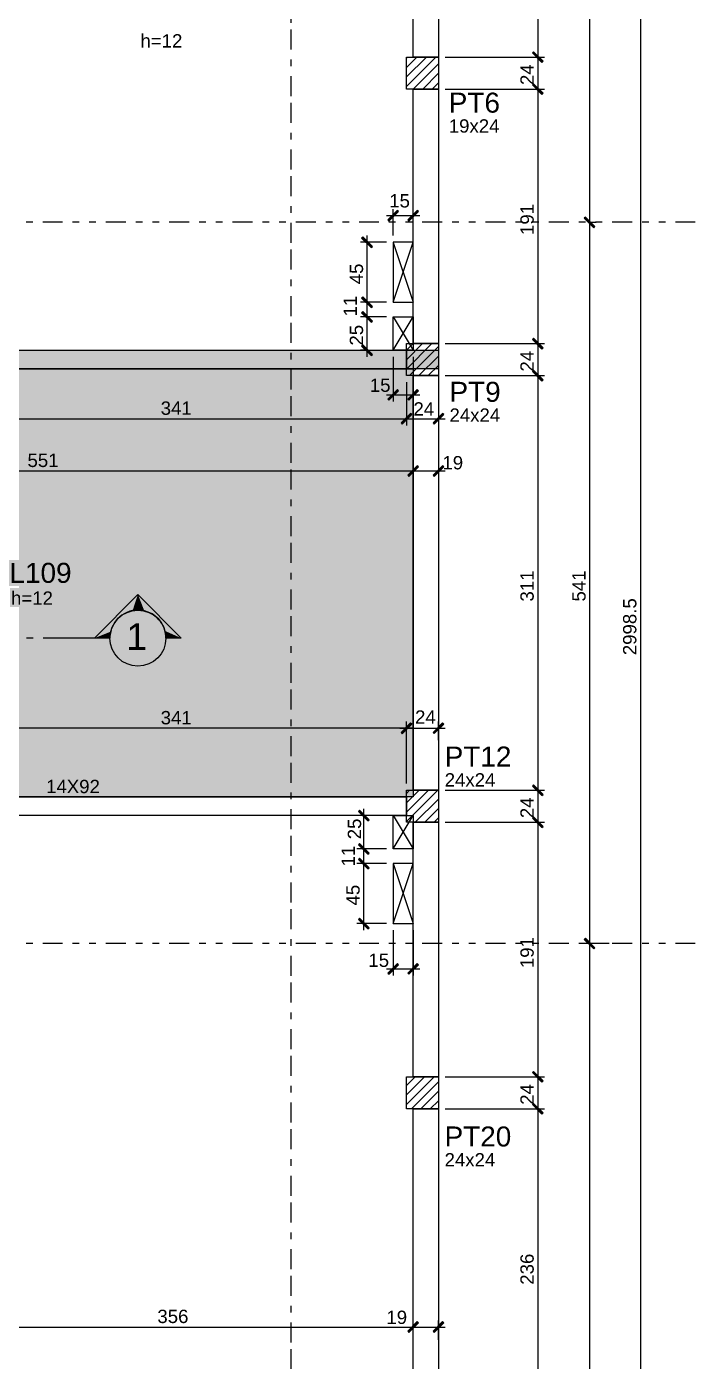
# Model space of a CAD drawing. Extents: x 0 to 119, y 0 to 84.
# Drawn here: x 47.62 to 57.66, y 32.92 to 52.94 of the extents above; entities that cross this region are included whole.
import ezdxf

# ---------------------------------------------------------------- set-up
doc = ezdxf.new("R2010")
doc.units = 0
for name, pattern in [('ESTILO_TQS_0003', [0.92, 0.3, -0.15, 0.02, -0.15, 0.3]), ('ESTILO_TQS_0004', [1.09, 0.3, -0.15, 0.02, -0.15, 0.02, -0.15, 0.3]), ('ESTILO_TQS_0005', [0.4, 0.3, -0.1])]:
    doc.linetypes.add(name, pattern=pattern)
for name, color, linetype in [('1', 1, 'CONTINUOUS'), ('2', 2, 'CONTINUOUS'), ('3', 3, 'CONTINUOUS'), ('4', 4, 'CONTINUOUS'), ('45', 107, 'CONTINUOUS'), ('5', 5, 'CONTINUOUS'), ('53', 21, 'CONTINUOUS'), ('8', 8, 'CONTINUOUS')]:
    doc.layers.add(name, color=color, linetype=linetype)
doc.styles.add('TQS_ARIAL', font='arial.ttf')

msp = doc.modelspace()

# ---------------------------------------------------------------- linework, layer by layer
at = {"layer": '1', "linetype": 'CONTINUOUS'}
for p, q in [((56.067872, 74.1764), (56.067872, 49.9064)), ((56.830962, 74.1764), (56.830962, 14.006398)), ((55.289246, 57.306398), (55.289246, 52.386402)), ((53.8982, 52.486402), (55.389246, 52.486402)), ((53.9982, 52.486402), (55.389246, 52.486402)), ((55.289246, 52.586402), (55.289246, 51.906402)), ((55.289246, 52.106402), (55.289246, 48.086402)), ((53.8982, 52.006402), (55.389246, 52.006402)), ((53.8982, 52.006402), (55.389246, 52.006402)), ((53.517992, 50.105846), (53.018268, 50.105846)), ((53.118268, 49.806676), (53.118268, 50.205846)), ((53.417992, 50.045922), (53.417992, 50.205846)), ((56.067872, 50.1064), (56.067872, 39.0864)), ((56.083522, 50.0064), (56.167872, 50.0064)), ((56.083522, 50.0064), (56.167872, 50.0064)), ((53.018268, 49.706676), (52.62689, 49.706676)), ((52.72689, 48.706676), (52.72689, 49.806676)), ((53.118416, 48.806268), (53.418141, 49.706108)), ((53.118416, 49.705282), (53.418141, 48.806108)), ((52.72689, 48.486774), (52.72689, 48.906676)), ((53.018268, 48.806676), (52.62689, 48.806676)), ((53.018268, 48.806676), (52.62689, 48.806676)), ((52.72689, 47.986774), (52.72689, 48.686394)), ((52.91799, 48.586774), (52.62689, 48.586774)), ((53.0182, 48.586394), (52.62689, 48.586394)), ((53.1182, 48.586394), (53.418144, 48.086394)), ((53.1182, 48.086398), (53.418297, 48.586394)), ((55.289246, 48.286402), (55.289246, 47.606402)), ((52.710357, 48.086774), (52.62689, 48.086774)), ((53.8982, 48.186402), (55.389246, 48.186402)), ((54.743723, 48.186402), (55.389246, 48.186402)), ((53.1182, 47.986398), (53.1182, 47.315821)), ((53.4182, 47.9863), (53.4182, 47.315821)), ((53.8982, 47.706402), (55.389246, 47.706402)), ((54.207505, 47.706402), (55.389246, 47.706402)), ((55.289246, 47.806402), (55.289246, 41.386402)), ((53.3182, 47.606398), (53.3182, 46.958083)), ((53.3182, 47.606398), (53.3182, 46.958083)), ((53.0182, 47.415821), (53.5182, 47.415821)), ((46.3982, 47.058083), (53.4182, 47.058083)), ((53.2182, 47.058083), (53.8982, 47.058083)), ((53.7982, 47.114591), (53.7982, 46.958083)), ((53.4182, 46.775527), (53.4182, 46.174759)), ((53.4182, 46.775527), (53.4182, 46.174759)), ((53.7982, 46.685742), (53.7982, 46.174759)), ((53.5182, 46.274759), (42.2982, 46.274759)), ((53.8982, 46.274759), (53.3182, 46.274759)), ((53.3182, 41.586402), (53.3182, 42.514322)), ((53.3182, 42.105456), (53.3182, 42.514322)), ((53.7982, 42.235267), (53.7982, 42.514322)), ((53.4182, 42.414322), (46.3982, 42.414322)), ((53.2182, 42.414322), (53.8982, 42.414322)), ((53.8982, 41.486402), (55.389246, 41.486402)), ((53.9982, 41.486402), (55.389246, 41.486402)), ((55.289246, 41.586402), (55.289246, 40.906402)), ((53.018038, 41.106402), (52.575529, 41.106402)), ((52.675529, 41.206402), (52.675529, 40.506407)), ((53.118038, 41.106402), (53.417981, 40.606402)), ((53.118038, 40.606407), (53.418135, 41.106402)), ((55.289246, 41.106402), (55.289246, 37.086402)), ((53.8982, 41.006402), (55.389246, 41.006402)), ((53.9982, 41.006402), (55.389246, 41.006402)), ((52.675529, 40.706407), (52.675529, 40.286496)), ((53.018038, 40.606407), (52.575529, 40.606407)), ((53.018038, 40.606407), (52.575529, 40.606407)), ((52.675529, 40.486496), (52.675529, 39.386496)), ((53.018475, 40.386496), (52.575529, 40.386496)), ((53.018475, 40.386496), (52.575529, 40.386496)), ((53.118475, 39.486657), (53.4182, 40.386496)), ((53.118475, 40.385671), (53.4182, 39.486496)), ((53.018475, 39.486496), (52.575529, 39.486496)), ((53.118475, 39.386496), (53.118475, 38.704385)), ((53.4182, 39.386496), (53.4182, 38.704385)), ((56.067872, 39.2864), (56.067872, 14.006398)), ((56.362743, 39.1864), (55.967872, 39.1864)), ((56.362743, 39.1864), (55.967872, 39.1864)), ((53.018475, 38.804385), (53.5182, 38.804385)), ((55.289246, 37.286402), (55.289246, 36.606402)), ((53.8982, 37.186402), (55.389246, 37.186402)), ((54.3915, 37.186402), (55.389246, 37.186402)), ((53.8982, 36.706402), (55.389246, 36.706402)), ((54.743723, 36.706402), (55.389246, 36.706402)), ((55.289246, 36.806402), (55.289246, 31.886402)), ((53.4182, 33.338212), (53.4182, 33.531447)), ((53.4182, 33.089212), (53.4182, 33.531447)), ((53.7982, 33.239841), (53.7982, 33.531447)), ((46.1982, 33.431447), (53.5182, 33.431447)), ((53.3182, 33.431447), (53.8982, 33.431447))]:
    msp.add_line(p, q, dxfattribs=at)
at = {"layer": '1', "linetype": 'ESTILO_TQS_0005'}
for points in [[(42.3982, 49.496402), (42.3982, 48.686398), (42.5982, 48.686398), (42.5982, 48.086398), (46.1182, 48.086398), (46.1182, 48.186402), (46.4982, 48.186402), (46.4982, 48.086398), (53.3182, 48.086398), (53.3182, 48.186402), (53.4182, 48.186402), (53.4182, 52.006395), (53.3182, 52.006395), (53.3182, 52.486402), (53.4182, 52.486402), (53.4182, 57.206398), (46.4982, 57.206398), (46.4982, 56.906402), (46.2982, 56.906402), (46.2982, 50.306402), (42.3982, 50.306402), (42.3982, 49.496402)], [(53.3182, 41.006402), (53.3182, 41.106402), (46.4982, 41.106402), (46.4982, 41.006402), (42.4982, 41.006402), (42.4982, 40.806398), (42.0182, 40.806398), (42.0182, 41.906398), (30.5182, 41.906398), (30.5182, 47.286398), (42.1182, 47.286398), (42.1182, 50.306402), (17.6982, 50.306402)], [(42.3982, 47.686398), (42.3982, 41.886398), (42.4982, 41.886398), (42.4982, 41.486402), (46.4982, 41.486402), (46.4982, 41.386128), (53.3182, 41.386402), (53.3182, 41.486402), (53.4182, 41.486402), (53.4182, 47.706398), (53.3182, 47.706398), (53.3182, 47.806398), (46.4982, 47.806398), (46.4982, 47.706398), (46.1182, 47.706398), (46.1182, 47.806398), (42.5982, 47.806398), (42.5982, 47.706398), (42.3982, 47.706398), (42.3982, 47.686398)], [(17.6982, 38.886398), (38.4182, 38.886398), (38.4182, 38.986398), (39.5982, 38.986398), (39.5982, 38.886398), (41.1182, 38.886398), (41.1182, 38.986398), (41.8982, 38.986398), (41.8982, 38.886398), (45.9182, 38.886398), (45.9182, 38.986398), (46.2982, 38.986398), (46.2982, 31.986402), (53.4182, 31.986402), (53.4182, 36.706402), (53.3182, 36.706402), (53.3182, 37.186402), (53.4182, 37.186402), (53.4182, 41.006402), (53.3182, 41.006402)]]:
    msp.add_lwpolyline(points, dxfattribs=at)
at = {"layer": '1', "linetype": 'CONTINUOUS'}
for points in [[(55.209685, 52.548284), (55.352591, 52.405379), (55.370269, 52.423057), (55.227363, 52.565962), (55.209685, 52.548284)], [(55.209685, 52.548284), (55.352591, 52.405379), (55.370269, 52.423057), (55.227363, 52.565962), (55.209685, 52.548284)], [(55.209685, 52.068284), (55.352591, 51.925379), (55.370269, 51.943057), (55.227363, 52.085962), (55.209685, 52.068284)], [(55.209685, 52.068284), (55.352591, 51.925379), (55.370269, 51.943057), (55.227363, 52.085962), (55.209685, 52.068284)], [(53.180151, 50.185407), (53.037245, 50.042501), (53.054923, 50.024824), (53.197828, 50.167729), (53.180151, 50.185407)], [(53.479875, 50.185407), (53.33697, 50.042501), (53.354647, 50.024824), (53.497553, 50.167729), (53.479875, 50.185407)], [(55.988311, 50.068283), (56.131217, 49.925377), (56.148894, 49.943055), (56.005989, 50.085961), (55.988311, 50.068283)], [(55.988311, 50.068283), (56.131217, 49.925377), (56.148894, 49.943055), (56.005989, 50.085961), (55.988311, 50.068283)], [(52.80645, 49.644793), (52.663545, 49.787698), (52.645867, 49.77002), (52.788773, 49.627115), (52.80645, 49.644793)], [(52.80645, 48.744793), (52.663545, 48.887698), (52.645867, 48.87002), (52.788773, 48.727115), (52.80645, 48.744793)], [(52.80645, 48.744793), (52.663545, 48.887698), (52.645867, 48.87002), (52.788773, 48.727115), (52.80645, 48.744793)], [(52.80645, 48.524891), (52.663545, 48.667796), (52.645867, 48.650119), (52.788773, 48.507213), (52.80645, 48.524891)], [(52.80645, 48.524511), (52.663545, 48.667416), (52.645867, 48.649739), (52.788773, 48.506833), (52.80645, 48.524511)], [(55.209685, 48.248284), (55.352591, 48.105379), (55.370269, 48.123057), (55.227363, 48.265962), (55.209685, 48.248284)], [(55.209685, 48.248284), (55.352591, 48.105379), (55.370269, 48.123057), (55.227363, 48.265962), (55.209685, 48.248284)], [(52.80645, 48.024891), (52.663545, 48.167796), (52.645867, 48.150119), (52.788773, 48.007213), (52.80645, 48.024891)], [(55.209685, 47.768284), (55.352591, 47.625379), (55.370269, 47.643057), (55.227363, 47.785962), (55.209685, 47.768284)], [(55.209685, 47.768284), (55.352591, 47.625379), (55.370269, 47.643057), (55.227363, 47.785962), (55.209685, 47.768284)], [(53.056317, 47.336261), (53.199223, 47.479166), (53.181545, 47.496844), (53.038639, 47.353938), (53.056317, 47.336261)], [(53.356317, 47.336261), (53.499223, 47.479166), (53.481545, 47.496844), (53.338639, 47.353938), (53.356317, 47.336261)], [(53.256317, 46.978522), (53.399223, 47.121428), (53.381545, 47.139106), (53.238639, 46.9962), (53.256317, 46.978522)], [(53.256317, 46.978522), (53.399223, 47.121428), (53.381545, 47.139106), (53.238639, 46.9962), (53.256317, 46.978522)], [(53.736317, 46.978522), (53.879223, 47.121428), (53.861545, 47.139106), (53.718639, 46.9962), (53.736317, 46.978522)], [(53.480083, 46.354319), (53.337177, 46.211414), (53.354855, 46.193736), (53.497761, 46.336642), (53.480083, 46.354319)], [(53.480083, 46.354319), (53.337177, 46.211414), (53.354855, 46.193736), (53.497761, 46.336642), (53.480083, 46.354319)], [(53.860083, 46.354319), (53.717177, 46.211414), (53.734855, 46.193736), (53.877761, 46.336642), (53.860083, 46.354319)], [(48.635301, 43.767697), (49.28593, 44.423752), (49.936559, 43.767697), (49.705903, 43.767697), (49.704643, 43.800205), (49.700177, 43.836809), (49.691674, 43.87609), (49.679124, 43.915265), (49.663994, 43.950577), (49.644967, 43.985573), (49.625285, 44.015114), (49.601765, 44.04451), (49.577403, 44.070056), (49.540723, 44.10155), (49.498422, 44.129947), (49.467093, 44.146587), (49.426997, 44.16327), (49.382552, 44.176405), (49.332278, 44.185105), (49.29003, 44.18765), (49.254833, 44.186518), (49.206122, 44.180018), (49.164885, 44.169848), (49.119897, 44.153457), (49.081197, 44.134388), (49.045686, 44.112168), (49.013562, 44.087374), (48.980764, 44.056231), (48.948144, 44.017253), (48.923375, 43.979668), (48.902076, 43.93809), (48.886882, 43.898611), (48.877271, 43.864524), (48.870446, 43.828938), (48.866716, 43.79294), (48.865957, 43.767697), (48.635301, 43.767697)], [(53.380083, 42.493883), (53.237177, 42.350977), (53.254855, 42.3333), (53.397761, 42.476205), (53.380083, 42.493883)], [(53.256317, 42.334762), (53.399223, 42.477667), (53.381545, 42.495345), (53.238639, 42.35244), (53.256317, 42.334762)], [(53.736317, 42.334762), (53.879223, 42.477667), (53.861545, 42.495345), (53.718639, 42.35244), (53.736317, 42.334762)], [(55.209685, 41.548284), (55.352591, 41.405379), (55.370269, 41.423057), (55.227363, 41.565962), (55.209685, 41.548284)], [(55.209685, 41.548284), (55.352591, 41.405379), (55.370269, 41.423057), (55.227363, 41.565962), (55.209685, 41.548284)], [(52.595969, 41.168285), (52.738874, 41.02538), (52.756552, 41.043057), (52.613647, 41.185963), (52.595969, 41.168285)], [(55.209685, 41.068284), (55.352591, 40.925379), (55.370269, 40.943057), (55.227363, 41.085962), (55.209685, 41.068284)], [(55.209685, 41.068284), (55.352591, 40.925379), (55.370269, 40.943057), (55.227363, 41.085962), (55.209685, 41.068284)], [(52.595969, 40.66829), (52.738874, 40.525385), (52.756552, 40.543062), (52.613647, 40.685968), (52.595969, 40.66829)], [(52.595969, 40.66829), (52.738874, 40.525385), (52.756552, 40.543062), (52.613647, 40.685968), (52.595969, 40.66829)], [(52.595969, 40.448379), (52.738874, 40.305474), (52.756552, 40.323151), (52.613647, 40.466057), (52.595969, 40.448379)], [(52.595969, 40.448379), (52.738874, 40.305474), (52.756552, 40.323151), (52.613647, 40.466057), (52.595969, 40.448379)], [(52.595969, 39.548379), (52.738874, 39.405474), (52.756552, 39.423151), (52.613647, 39.566057), (52.595969, 39.548379)], [(55.988311, 39.248283), (56.131217, 39.105377), (56.148894, 39.123055), (56.005989, 39.265961), (55.988311, 39.248283)], [(55.988311, 39.248283), (56.131217, 39.105377), (56.148894, 39.123055), (56.005989, 39.265961), (55.988311, 39.248283)], [(53.056592, 38.724824), (53.199498, 38.86773), (53.18182, 38.885408), (53.038915, 38.742502), (53.056592, 38.724824)], [(53.356317, 38.724824), (53.499223, 38.86773), (53.481545, 38.885408), (53.338639, 38.742502), (53.356317, 38.724824)], [(55.209685, 37.248284), (55.352591, 37.105379), (55.370269, 37.123057), (55.227363, 37.265962), (55.209685, 37.248284)], [(55.209685, 37.248284), (55.352591, 37.105379), (55.370269, 37.123057), (55.227363, 37.265962), (55.209685, 37.248284)], [(55.209685, 36.768284), (55.352591, 36.625379), (55.370269, 36.643057), (55.227363, 36.785962), (55.209685, 36.768284)], [(55.209685, 36.768284), (55.352591, 36.625379), (55.370269, 36.643057), (55.227363, 36.785962), (55.209685, 36.768284)], [(53.356317, 33.351887), (53.499223, 33.494792), (53.481545, 33.51247), (53.338639, 33.369565), (53.356317, 33.351887)], [(53.356317, 33.351887), (53.499223, 33.494792), (53.481545, 33.51247), (53.338639, 33.369565), (53.356317, 33.351887)], [(53.736317, 33.351887), (53.879223, 33.494792), (53.861545, 33.51247), (53.718639, 33.369565), (53.736317, 33.351887)]]:
    msp.add_lwpolyline(points, dxfattribs=at)
for points in [[(55.209685, 52.548284), (55.370269, 52.423057), (55.227363, 52.565962)], [(55.209685, 52.548284), (55.227363, 52.565962), (55.209685, 52.548284)], [(55.209685, 52.548284), (55.370269, 52.423057), (55.227363, 52.565962)], [(55.209685, 52.548284), (55.227363, 52.565962), (55.209685, 52.548284)], [(55.209685, 52.548284), (55.352591, 52.405379), (55.370269, 52.423057)], [(55.209685, 52.548284), (55.352591, 52.405379), (55.370269, 52.423057)], [(55.209685, 52.068284), (55.370269, 51.943057), (55.227363, 52.085962)], [(55.209685, 52.068284), (55.227363, 52.085962), (55.209685, 52.068284)], [(55.209685, 52.068284), (55.370269, 51.943057), (55.227363, 52.085962)], [(55.209685, 52.068284), (55.227363, 52.085962), (55.209685, 52.068284)], [(55.209685, 52.068284), (55.352591, 51.925379), (55.370269, 51.943057)], [(55.209685, 52.068284), (55.352591, 51.925379), (55.370269, 51.943057)], [(53.180151, 50.185407), (53.037245, 50.042501), (53.054923, 50.024824)], [(53.180151, 50.185407), (53.054923, 50.024824), (53.197828, 50.167729)], [(53.180151, 50.185407), (53.197828, 50.167729), (53.180151, 50.185407)], [(53.479875, 50.185407), (53.33697, 50.042501), (53.354647, 50.024824)], [(53.479875, 50.185407), (53.354647, 50.024824), (53.497553, 50.167729)], [(53.479875, 50.185407), (53.497553, 50.167729), (53.479875, 50.185407)], [(55.988311, 50.068283), (56.148894, 49.943055), (56.005989, 50.085961)], [(55.988311, 50.068283), (56.005989, 50.085961), (55.988311, 50.068283)], [(55.988311, 50.068283), (56.148894, 49.943055), (56.005989, 50.085961)], [(55.988311, 50.068283), (56.005989, 50.085961), (55.988311, 50.068283)], [(55.988311, 50.068283), (56.131217, 49.925377), (56.148894, 49.943055)], [(55.988311, 50.068283), (56.131217, 49.925377), (56.148894, 49.943055)], [(52.80645, 49.644793), (52.663545, 49.787698), (52.645867, 49.77002)], [(52.80645, 49.644793), (52.645867, 49.77002), (52.788773, 49.627115)], [(52.80645, 49.644793), (52.788773, 49.627115), (52.80645, 49.644793)], [(52.80645, 48.744793), (52.663545, 48.887698), (52.645867, 48.87002)], [(52.80645, 48.744793), (52.663545, 48.887698), (52.645867, 48.87002)], [(52.80645, 48.744793), (52.645867, 48.87002), (52.788773, 48.727115)], [(52.80645, 48.744793), (52.645867, 48.87002), (52.788773, 48.727115)], [(52.80645, 48.524891), (52.663545, 48.667796), (52.645867, 48.650119)], [(52.80645, 48.524511), (52.663545, 48.667416), (52.645867, 48.649739)], [(52.80645, 48.744793), (52.788773, 48.727115), (52.80645, 48.744793)], [(52.80645, 48.744793), (52.788773, 48.727115), (52.80645, 48.744793)], [(52.80645, 48.524891), (52.645867, 48.650119), (52.788773, 48.507213)], [(52.80645, 48.524511), (52.645867, 48.649739), (52.788773, 48.506833)], [(52.80645, 48.524891), (52.788773, 48.507213), (52.80645, 48.524891)], [(52.80645, 48.524511), (52.788773, 48.506833), (52.80645, 48.524511)], [(55.209685, 48.248284), (55.370269, 48.123057), (55.227363, 48.265962)], [(55.209685, 48.248284), (55.227363, 48.265962), (55.209685, 48.248284)], [(55.209685, 48.248284), (55.370269, 48.123057), (55.227363, 48.265962)], [(55.209685, 48.248284), (55.227363, 48.265962), (55.209685, 48.248284)], [(52.80645, 48.024891), (52.663545, 48.167796), (52.645867, 48.150119)], [(52.80645, 48.024891), (52.645867, 48.150119), (52.788773, 48.007213)], [(55.209685, 48.248284), (55.352591, 48.105379), (55.370269, 48.123057)], [(55.209685, 48.248284), (55.352591, 48.105379), (55.370269, 48.123057)], [(52.80645, 48.024891), (52.788773, 48.007213), (52.80645, 48.024891)], [(55.209685, 47.768284), (55.370269, 47.643057), (55.227363, 47.785962)], [(55.209685, 47.768284), (55.227363, 47.785962), (55.209685, 47.768284)], [(55.209685, 47.768284), (55.370269, 47.643057), (55.227363, 47.785962)], [(55.209685, 47.768284), (55.227363, 47.785962), (55.209685, 47.768284)], [(55.209685, 47.768284), (55.352591, 47.625379), (55.370269, 47.643057)], [(55.209685, 47.768284), (55.352591, 47.625379), (55.370269, 47.643057)], [(53.056317, 47.336261), (53.181545, 47.496844), (53.038639, 47.353938)], [(53.056317, 47.336261), (53.199223, 47.479166), (53.181545, 47.496844)], [(53.356317, 47.336261), (53.481545, 47.496844), (53.338639, 47.353938)], [(53.356317, 47.336261), (53.499223, 47.479166), (53.481545, 47.496844)], [(53.056317, 47.336261), (53.038639, 47.353938), (53.056317, 47.336261)], [(53.356317, 47.336261), (53.338639, 47.353938), (53.356317, 47.336261)], [(53.256317, 46.978522), (53.381545, 47.139106), (53.238639, 46.9962)], [(53.256317, 46.978522), (53.381545, 47.139106), (53.238639, 46.9962)], [(53.256317, 46.978522), (53.399223, 47.121428), (53.381545, 47.139106)], [(53.256317, 46.978522), (53.399223, 47.121428), (53.381545, 47.139106)], [(53.736317, 46.978522), (53.861545, 47.139106), (53.718639, 46.9962)], [(53.736317, 46.978522), (53.879223, 47.121428), (53.861545, 47.139106)], [(53.256317, 46.978522), (53.238639, 46.9962), (53.256317, 46.978522)], [(53.256317, 46.978522), (53.238639, 46.9962), (53.256317, 46.978522)], [(53.736317, 46.978522), (53.718639, 46.9962), (53.736317, 46.978522)], [(53.480083, 46.354319), (53.337177, 46.211414), (53.354855, 46.193736)], [(53.480083, 46.354319), (53.337177, 46.211414), (53.354855, 46.193736)], [(53.480083, 46.354319), (53.354855, 46.193736), (53.497761, 46.336642)], [(53.480083, 46.354319), (53.354855, 46.193736), (53.497761, 46.336642)], [(53.480083, 46.354319), (53.497761, 46.336642), (53.480083, 46.354319)], [(53.480083, 46.354319), (53.497761, 46.336642), (53.480083, 46.354319)], [(53.860083, 46.354319), (53.717177, 46.211414), (53.734855, 46.193736)], [(53.860083, 46.354319), (53.734855, 46.193736), (53.877761, 46.336642)], [(53.860083, 46.354319), (53.877761, 46.336642), (53.860083, 46.354319)], [(49.28593, 44.423752), (48.948144, 44.017253), (48.635301, 43.767697)], [(49.28593, 44.423752), (48.980764, 44.056231), (48.948144, 44.017253)], [(49.28593, 44.423752), (49.013562, 44.087374), (48.980764, 44.056231)], [(49.28593, 44.423752), (49.045686, 44.112168), (49.013562, 44.087374)], [(49.28593, 44.423752), (49.081197, 44.134388), (49.045686, 44.112168)], [(49.28593, 44.423752), (49.119897, 44.153457), (49.081197, 44.134388)], [(49.28593, 44.423752), (49.164885, 44.169848), (49.119897, 44.153457)], [(49.28593, 44.423752), (49.206122, 44.180018), (49.164885, 44.169848)], [(49.28593, 44.423752), (49.254833, 44.186518), (49.206122, 44.180018)], [(49.28593, 44.423752), (49.29003, 44.18765), (49.254833, 44.186518)], [(49.936559, 43.767697), (49.540723, 44.10155), (49.28593, 44.423752)], [(49.28593, 44.423752), (49.540723, 44.10155), (49.498422, 44.129947)], [(49.28593, 44.423752), (49.498422, 44.129947), (49.467093, 44.146587)], [(49.28593, 44.423752), (49.467093, 44.146587), (49.426997, 44.16327)], [(49.28593, 44.423752), (49.426997, 44.16327), (49.382552, 44.176405)], [(49.28593, 44.423752), (49.382552, 44.176405), (49.332278, 44.185105)], [(49.28593, 44.423752), (49.332278, 44.185105), (49.29003, 44.18765)], [(49.936559, 43.767697), (49.577403, 44.070056), (49.540723, 44.10155)], [(49.936559, 43.767697), (49.601765, 44.04451), (49.577403, 44.070056)], [(48.635301, 43.767697), (48.948144, 44.017253), (48.923375, 43.979668)], [(48.635301, 43.767697), (48.923375, 43.979668), (48.902076, 43.93809)], [(48.635301, 43.767697), (48.902076, 43.93809), (48.886882, 43.898611)], [(48.635301, 43.767697), (48.886882, 43.898611), (48.877271, 43.864524)], [(48.635301, 43.767697), (48.877271, 43.864524), (48.870446, 43.828938)], [(49.936559, 43.767697), (49.625285, 44.015114), (49.601765, 44.04451)], [(49.936559, 43.767697), (49.644967, 43.985573), (49.625285, 44.015114)], [(49.936559, 43.767697), (49.663994, 43.950577), (49.644967, 43.985573)], [(49.936559, 43.767697), (49.679124, 43.915265), (49.663994, 43.950577)], [(49.936559, 43.767697), (49.691674, 43.87609), (49.679124, 43.915265)], [(49.936559, 43.767697), (49.700177, 43.836809), (49.691674, 43.87609)], [(48.635301, 43.767697), (48.870446, 43.828938), (48.866716, 43.79294)], [(48.635301, 43.767697), (48.866716, 43.79294), (48.865957, 43.767697)], [(49.936559, 43.767697), (49.704643, 43.800205), (49.700177, 43.836809)], [(49.936559, 43.767697), (49.705903, 43.767697), (49.704643, 43.800205)], [(53.380083, 42.493883), (53.237177, 42.350977), (53.254855, 42.3333)], [(53.256317, 42.334762), (53.381545, 42.495345), (53.238639, 42.35244)], [(53.380083, 42.493883), (53.254855, 42.3333), (53.397761, 42.476205)], [(53.256317, 42.334762), (53.399223, 42.477667), (53.381545, 42.495345)], [(53.380083, 42.493883), (53.397761, 42.476205), (53.380083, 42.493883)], [(53.736317, 42.334762), (53.861545, 42.495345), (53.718639, 42.35244)], [(53.736317, 42.334762), (53.879223, 42.477667), (53.861545, 42.495345)], [(53.256317, 42.334762), (53.238639, 42.35244), (53.256317, 42.334762)], [(53.736317, 42.334762), (53.718639, 42.35244), (53.736317, 42.334762)], [(55.209685, 41.548284), (55.370269, 41.423057), (55.227363, 41.565962)], [(55.209685, 41.548284), (55.227363, 41.565962), (55.209685, 41.548284)], [(55.209685, 41.548284), (55.370269, 41.423057), (55.227363, 41.565962)], [(55.209685, 41.548284), (55.227363, 41.565962), (55.209685, 41.548284)], [(55.209685, 41.548284), (55.352591, 41.405379), (55.370269, 41.423057)], [(55.209685, 41.548284), (55.352591, 41.405379), (55.370269, 41.423057)], [(52.595969, 41.168285), (52.756552, 41.043057), (52.613647, 41.185963)], [(52.595969, 41.168285), (52.613647, 41.185963), (52.595969, 41.168285)], [(52.595969, 41.168285), (52.738874, 41.02538), (52.756552, 41.043057)], [(55.209685, 41.068284), (55.370269, 40.943057), (55.227363, 41.085962)], [(55.209685, 41.068284), (55.227363, 41.085962), (55.209685, 41.068284)], [(55.209685, 41.068284), (55.370269, 40.943057), (55.227363, 41.085962)], [(55.209685, 41.068284), (55.227363, 41.085962), (55.209685, 41.068284)], [(55.209685, 41.068284), (55.352591, 40.925379), (55.370269, 40.943057)], [(55.209685, 41.068284), (55.352591, 40.925379), (55.370269, 40.943057)], [(52.595969, 40.66829), (52.756552, 40.543062), (52.613647, 40.685968)], [(52.595969, 40.66829), (52.613647, 40.685968), (52.595969, 40.66829)], [(52.595969, 40.66829), (52.756552, 40.543062), (52.613647, 40.685968)], [(52.595969, 40.66829), (52.613647, 40.685968), (52.595969, 40.66829)], [(52.595969, 40.66829), (52.738874, 40.525385), (52.756552, 40.543062)], [(52.595969, 40.66829), (52.738874, 40.525385), (52.756552, 40.543062)], [(52.595969, 40.448379), (52.756552, 40.323151), (52.613647, 40.466057)], [(52.595969, 40.448379), (52.613647, 40.466057), (52.595969, 40.448379)], [(52.595969, 40.448379), (52.756552, 40.323151), (52.613647, 40.466057)], [(52.595969, 40.448379), (52.613647, 40.466057), (52.595969, 40.448379)], [(52.595969, 40.448379), (52.738874, 40.305474), (52.756552, 40.323151)], [(52.595969, 40.448379), (52.738874, 40.305474), (52.756552, 40.323151)], [(52.595969, 39.548379), (52.756552, 39.423151), (52.613647, 39.566057)], [(52.595969, 39.548379), (52.613647, 39.566057), (52.595969, 39.548379)], [(52.595969, 39.548379), (52.738874, 39.405474), (52.756552, 39.423151)], [(55.988311, 39.248283), (56.148894, 39.123055), (56.005989, 39.265961)], [(55.988311, 39.248283), (56.005989, 39.265961), (55.988311, 39.248283)], [(55.988311, 39.248283), (56.148894, 39.123055), (56.005989, 39.265961)], [(55.988311, 39.248283), (56.005989, 39.265961), (55.988311, 39.248283)], [(55.988311, 39.248283), (56.131217, 39.105377), (56.148894, 39.123055)], [(55.988311, 39.248283), (56.131217, 39.105377), (56.148894, 39.123055)], [(53.056592, 38.724824), (53.18182, 38.885408), (53.038915, 38.742502)], [(53.056592, 38.724824), (53.199498, 38.86773), (53.18182, 38.885408)], [(53.356317, 38.724824), (53.481545, 38.885408), (53.338639, 38.742502)], [(53.356317, 38.724824), (53.499223, 38.86773), (53.481545, 38.885408)], [(53.056592, 38.724824), (53.038915, 38.742502), (53.056592, 38.724824)], [(53.356317, 38.724824), (53.338639, 38.742502), (53.356317, 38.724824)], [(55.209685, 37.248284), (55.370269, 37.123057), (55.227363, 37.265962)], [(55.209685, 37.248284), (55.227363, 37.265962), (55.209685, 37.248284)], [(55.209685, 37.248284), (55.370269, 37.123057), (55.227363, 37.265962)], [(55.209685, 37.248284), (55.227363, 37.265962), (55.209685, 37.248284)], [(55.209685, 37.248284), (55.352591, 37.105379), (55.370269, 37.123057)], [(55.209685, 37.248284), (55.352591, 37.105379), (55.370269, 37.123057)], [(55.209685, 36.768284), (55.370269, 36.643057), (55.227363, 36.785962)], [(55.209685, 36.768284), (55.227363, 36.785962), (55.209685, 36.768284)], [(55.209685, 36.768284), (55.370269, 36.643057), (55.227363, 36.785962)], [(55.209685, 36.768284), (55.227363, 36.785962), (55.209685, 36.768284)], [(55.209685, 36.768284), (55.352591, 36.625379), (55.370269, 36.643057)], [(55.209685, 36.768284), (55.352591, 36.625379), (55.370269, 36.643057)], [(53.356317, 33.351887), (53.481545, 33.51247), (53.338639, 33.369565)], [(53.356317, 33.351887), (53.481545, 33.51247), (53.338639, 33.369565)], [(53.356317, 33.351887), (53.499223, 33.494792), (53.481545, 33.51247)], [(53.356317, 33.351887), (53.499223, 33.494792), (53.481545, 33.51247)], [(53.736317, 33.351887), (53.861545, 33.51247), (53.718639, 33.369565)], [(53.736317, 33.351887), (53.879223, 33.494792), (53.861545, 33.51247)], [(53.356317, 33.351887), (53.338639, 33.369565), (53.356317, 33.351887)], [(53.356317, 33.351887), (53.338639, 33.369565), (53.356317, 33.351887)], [(53.736317, 33.351887), (53.718639, 33.369565), (53.736317, 33.351887)]]:
    msp.add_solid(points, dxfattribs=at)
at = {"layer": '2', "linetype": 'CONTINUOUS'}
for p, q in [((53.3182, 52.045408), (53.759194, 52.486402)), ((53.3182, 52.186829), (53.617772, 52.486402)), ((53.3182, 52.328251), (53.476351, 52.486402)), ((53.3182, 52.469672), (53.33493, 52.486402)), ((53.7982, 52.486402), (53.7982, 52.486402)), ((53.8982, 52.486402), (53.8982, 52.486402)), ((53.420615, 52.006402), (53.7982, 52.383986)), ((53.562036, 52.006402), (53.7982, 52.242565)), ((53.703458, 52.006402), (53.7982, 52.101144)), ((53.7982, 52.006402), (53.7982, 52.006402)), ((53.7982, 52.006402), (53.7982, 52.006402)), ((53.417992, 49.945922), (53.417992, 49.945922)), ((55.983522, 50.0064), (55.983522, 50.0064)), ((55.983522, 50.0064), (55.983522, 50.0064)), ((53.118268, 49.706676), (53.118268, 49.706676)), ((53.118268, 49.706676), (53.118268, 49.706676)), ((53.118268, 48.806676), (53.118268, 48.806676)), ((53.118268, 48.806676), (53.118268, 48.806676)), ((53.01799, 48.586774), (53.01799, 48.586774)), ((53.1182, 48.586394), (53.1182, 48.586394)), ((52.810357, 48.086774), (52.810357, 48.086774)), ((53.1182, 48.086398), (53.1182, 48.086398)), ((53.3182, 47.802767), (53.701834, 48.186402)), ((53.3182, 47.944188), (53.560413, 48.186402)), ((53.3182, 48.08561), (53.418992, 48.186402)), ((53.363256, 47.706402), (53.7982, 48.141346)), ((53.4182, 48.0863), (53.4182, 48.0863)), ((53.7982, 48.186402), (53.7982, 48.186402)), ((54.643723, 48.186402), (54.643723, 48.186402)), ((53.504677, 47.706402), (53.7982, 47.999924)), ((53.646099, 47.706402), (53.7982, 47.858503)), ((53.3182, 47.706398), (53.3182, 47.706398)), ((53.3182, 47.706398), (53.3182, 47.706398)), ((53.78752, 47.706402), (53.7982, 47.717082)), ((53.7982, 47.706402), (53.7982, 47.706402)), ((54.107505, 47.706402), (54.107505, 47.706402)), ((53.7982, 47.214591), (53.7982, 47.214591)), ((53.4182, 46.875527), (53.4182, 46.875527)), ((53.4182, 46.875527), (53.4182, 46.875527)), ((53.7982, 46.785742), (53.7982, 46.785742)), ((48.635301, 43.767697), (49.28593, 44.423752)), ((49.28593, 44.423752), (49.936559, 43.767697)), ((48.865957, 43.767697), (48.16494, 43.767697)), ((49.936559, 43.767697), (49.705903, 43.767697)), ((53.7982, 42.135267), (53.7982, 42.135267)), ((53.3182, 42.005456), (53.3182, 42.005456)), ((53.3182, 41.014542), (53.79006, 41.486402)), ((53.3182, 41.155963), (53.648638, 41.486402)), ((53.3182, 41.297385), (53.507217, 41.486402)), ((53.3182, 41.438806), (53.365796, 41.486402)), ((53.3182, 41.486402), (53.3182, 41.486402)), ((53.7982, 41.486402), (53.7982, 41.486402)), ((53.8982, 41.486402), (53.8982, 41.486402)), ((53.451481, 41.006402), (53.7982, 41.353121)), ((53.118038, 41.106402), (53.118038, 41.106402)), ((53.592902, 41.006402), (53.7982, 41.211699)), ((53.734324, 41.006402), (53.7982, 41.070278)), ((53.7982, 41.006402), (53.7982, 41.006402)), ((53.8982, 41.006402), (53.8982, 41.006402)), ((53.118038, 40.606407), (53.118038, 40.606407)), ((53.118038, 40.606407), (53.118038, 40.606407)), ((53.118475, 40.386496), (53.118475, 40.386496)), ((53.118475, 40.386496), (53.118475, 40.386496)), ((53.118475, 39.486496), (53.118475, 39.486496)), ((53.118475, 39.486496), (53.118475, 39.486496)), ((53.4182, 39.486496), (53.4182, 39.486496)), ((56.462743, 39.1864), (56.462743, 39.1864)), ((56.462743, 39.1864), (56.462743, 39.1864)), ((53.3182, 36.771901), (53.7327, 37.186402)), ((53.3182, 36.913323), (53.591279, 37.186402)), ((53.3182, 37.054744), (53.449858, 37.186402)), ((53.394122, 36.706402), (53.7982, 37.11048)), ((53.7982, 37.186402), (53.7982, 37.186402)), ((54.2915, 37.186402), (54.2915, 37.186402)), ((53.535543, 36.706402), (53.7982, 36.969059)), ((53.676964, 36.706402), (53.7982, 36.827637)), ((53.7982, 36.706402), (53.7982, 36.706402)), ((54.643723, 36.706402), (54.643723, 36.706402)), ((53.4182, 33.238212), (53.4182, 33.238212)), ((53.7982, 33.139841), (53.7982, 33.139841)), ((53.4182, 32.989212), (53.4182, 32.989212))]:
    msp.add_line(p, q, dxfattribs=at)
at = {"layer": '2', "linetype": 'ESTILO_TQS_0004'}
for p, q in [((57.656127, 50.0064), (6.590871, 50.0064)), ((57.656127, 39.1864), (6.590871, 39.1864))]:
    msp.add_line(p, q, dxfattribs=at)
at = {"layer": '2', "linetype": 'CONTINUOUS'}
msp.add_circle((49.28593, 43.767697), 0.419973, dxfattribs=at)
at = {"layer": '3', "linetype": 'CONTINUOUS'}
for points in [[(9.7182, 57.586398), (17.4182, 57.586398), (17.4182, 63.986402), (46.0182, 63.986402), (46.0182, 65.986398), (53.7982, 65.986398), (53.7982, 14.106398), (31.7182, 14.106398), (31.7182, 25.206398), (17.4182, 25.206398), (17.4182, 31.606402), (9.7182, 31.606402), (9.7182, 42.186402), (17.4182, 42.186402), (17.4182, 47.006398), (9.7182, 47.006398), (9.7182, 57.586398)], [(53.118416, 48.806108), (53.418141, 48.806108), (53.418141, 49.706108), (53.118416, 49.706108), (53.118416, 48.806108)], [(53.1182, 48.586394), (53.418144, 48.586394), (53.418144, 48.086394), (53.1182, 48.086394), (53.1182, 48.586394)], [(53.118038, 41.106402), (53.417981, 41.106402), (53.417981, 40.606402), (53.118038, 40.606402), (53.118038, 41.106402)], [(53.118475, 39.486496), (53.4182, 39.486496), (53.4182, 40.386496), (53.118475, 40.386496), (53.118475, 39.486496)]]:
    msp.add_lwpolyline(points, dxfattribs=at)
at = {"layer": '4', "linetype": 'CONTINUOUS'}
for points in [[(53.4182, 57.206398), (53.7982, 57.206398), (53.7982, 52.486402), (53.4182, 52.486402), (53.4182, 57.206398)], [(53.4182, 52.006402), (53.7982, 52.006402), (53.7982, 48.186402), (53.4182, 48.186402), (53.4182, 52.006402)], [(46.4982, 48.086398), (53.3182, 48.086398), (53.3182, 47.806402), (46.4982, 47.806402), (46.4982, 48.086398)], [(53.4182, 47.706402), (53.7982, 47.706402), (53.7982, 41.486402), (53.4182, 41.486402), (53.4182, 47.706402)], [(46.4982, 41.386128), (53.3182, 41.386402), (53.3182, 41.106402), (46.4982, 41.106402), (46.4982, 41.386402)], [(53.4182, 41.006402), (53.7982, 41.006402), (53.7982, 37.186402), (53.4182, 37.186402), (53.4182, 41.006402)], [(53.4182, 36.706402), (53.7982, 36.706402), (53.7982, 31.986402), (53.4182, 31.986402), (53.4182, 36.706402)]]:
    msp.add_lwpolyline(points, dxfattribs=at)
at = {"layer": '45', "linetype": 'CONTINUOUS'}
msp.add_lwpolyline([(46.1182, 48.086398), (53.7982, 48.086398), (53.7982, 47.806402), (46.1182, 47.806398), (46.1182, 48.086398)], dxfattribs=at)
for points in [[(46.1182, 48.086398), (53.7982, 48.086398), (53.7982, 47.806402)], [(46.1182, 48.086398), (53.7982, 47.806402), (46.1182, 47.806398)]]:
    msp.add_solid(points, dxfattribs=at)
at = {"layer": '5', "linetype": 'CONTINUOUS'}
for points in [[(53.3182, 52.486402), (53.7982, 52.486402), (53.7982, 52.006402), (53.3182, 52.006402), (53.3182, 52.486402)], [(53.3182, 48.186402), (53.7982, 48.186402), (53.7982, 47.706402), (53.3182, 47.706402), (53.3182, 48.186402)], [(53.3182, 41.486402), (53.7982, 41.486402), (53.7982, 41.006402), (53.3182, 41.006402), (53.3182, 41.486402)], [(53.3182, 37.186402), (53.7982, 37.186402), (53.7982, 36.706402), (53.3182, 36.706402), (53.3182, 37.186402)]]:
    msp.add_lwpolyline(points, dxfattribs=at)
at = {"layer": '53', "linetype": 'CONTINUOUS'}
msp.add_lwpolyline([(42.3982, 47.806398), (42.5982, 47.806398), (46.1182, 47.806398), (46.4982, 47.806398), (46.4982, 47.806402), (53.3182, 47.806402), (53.4182, 47.806401), (53.4182, 41.486402), (53.4182, 41.386402), (46.1182, 41.386128), (46.1182, 41.486402), (42.4982, 41.486402), (42.4982, 41.886398), (42.3982, 41.886398), (42.3982, 47.806398)], dxfattribs=at)
for points in [[(46.1182, 41.486402), (46.4982, 47.806398), (53.4182, 41.386402)], [(46.4982, 47.806398), (53.3182, 47.806402), (53.4182, 41.386402)], [(53.3182, 47.806402), (46.4982, 47.806398), (46.4982, 47.806398)], [(53.4182, 41.386402), (53.3182, 47.806402), (53.4182, 41.486402)], [(53.3182, 47.806402), (53.4182, 47.806401), (53.4182, 41.486402)], [(46.1182, 41.486402), (53.4182, 41.386402), (46.1182, 41.386128)]]:
    msp.add_solid(points, dxfattribs=at)
at = {"layer": '8', "linetype": 'ESTILO_TQS_0003'}
for p, q in [((51.585806, 11.19908), (51.585806, 76.770166)), ((48.16494, 43.767697), (30.3182, 43.767697))]:
    msp.add_line(p, q, dxfattribs=at)

# ---------------------------------------------------------------- texts
at = {"layer": '1', "linetype": 'CONTINUOUS', "style": 'TQS_ARIAL'}
msp.add_text('1', height=0.4, dxfattribs=at).set_placement((49.111809, 43.589299))
at = {"layer": '2', "linetype": 'CONTINUOUS', "style": 'TQS_ARIAL'}
for s, p in [('h=12', (49.324599, 52.628791)), ('19x24', (53.953997, 51.351677)), ('15', (53.059903, 50.22874)), ('15', (52.768069, 47.462732)), ('341', (49.6282, 47.118083)), ('24', (53.423575, 47.106503)), ('24x24', (53.96448, 47.013143)), ('551', (47.6282, 46.334759)), ('19', (53.858556, 46.299339)), ('h=12', (47.380767, 44.26766)), ('341', (49.6282, 42.474322)), ('24', (53.447368, 42.483391)), ('24x24', (53.892881, 41.540911)), ('14X92', (47.907529, 41.441596)), ('15', (52.746802, 38.834434)), ('24x24', (53.890884, 35.840465)), ('356', (49.5782, 33.491447)), ('19', (53.017469, 33.477566))]:
    msp.add_text(s, height=0.2, dxfattribs=at).set_placement(p)
for s, p in [('24', (55.229246, 52.066402)), ('191', (55.229246, 49.816402)), ('45', (52.66689, 49.076676)), ('11', (52.574071, 48.594783)), ('25', (52.66689, 48.156584)), ('24', (55.229246, 47.766402)), ('311', (55.229246, 44.316402)), ('541', (56.007872, 44.3164)), ('2998.5', (56.770962, 43.511399)), ('24', (55.229246, 41.066402)), ('25', (52.637444, 40.749551)), ('11', (52.543755, 40.342255)), ('45', (52.615529, 39.756496)), ('191', (55.229246, 38.816402)), ('24', (55.229246, 36.766402)), ('236', (55.229246, 34.066402))]:
    msp.add_text(s, height=0.2, rotation=90, dxfattribs=at).set_placement(p)
at = {"layer": '4', "linetype": 'CONTINUOUS', "style": 'TQS_ARIAL'}
for s, p in [('PT6', (53.953997, 51.651677)), ('PT9', (53.96448, 47.313143)), ('L109', (47.357858, 44.596857)), ('PT12', (53.892881, 41.840911)), ('PT20', (53.890884, 36.140465))]:
    msp.add_text(s, height=0.3, dxfattribs=at).set_placement(p)

doc.saveas('drawing.dxf')
